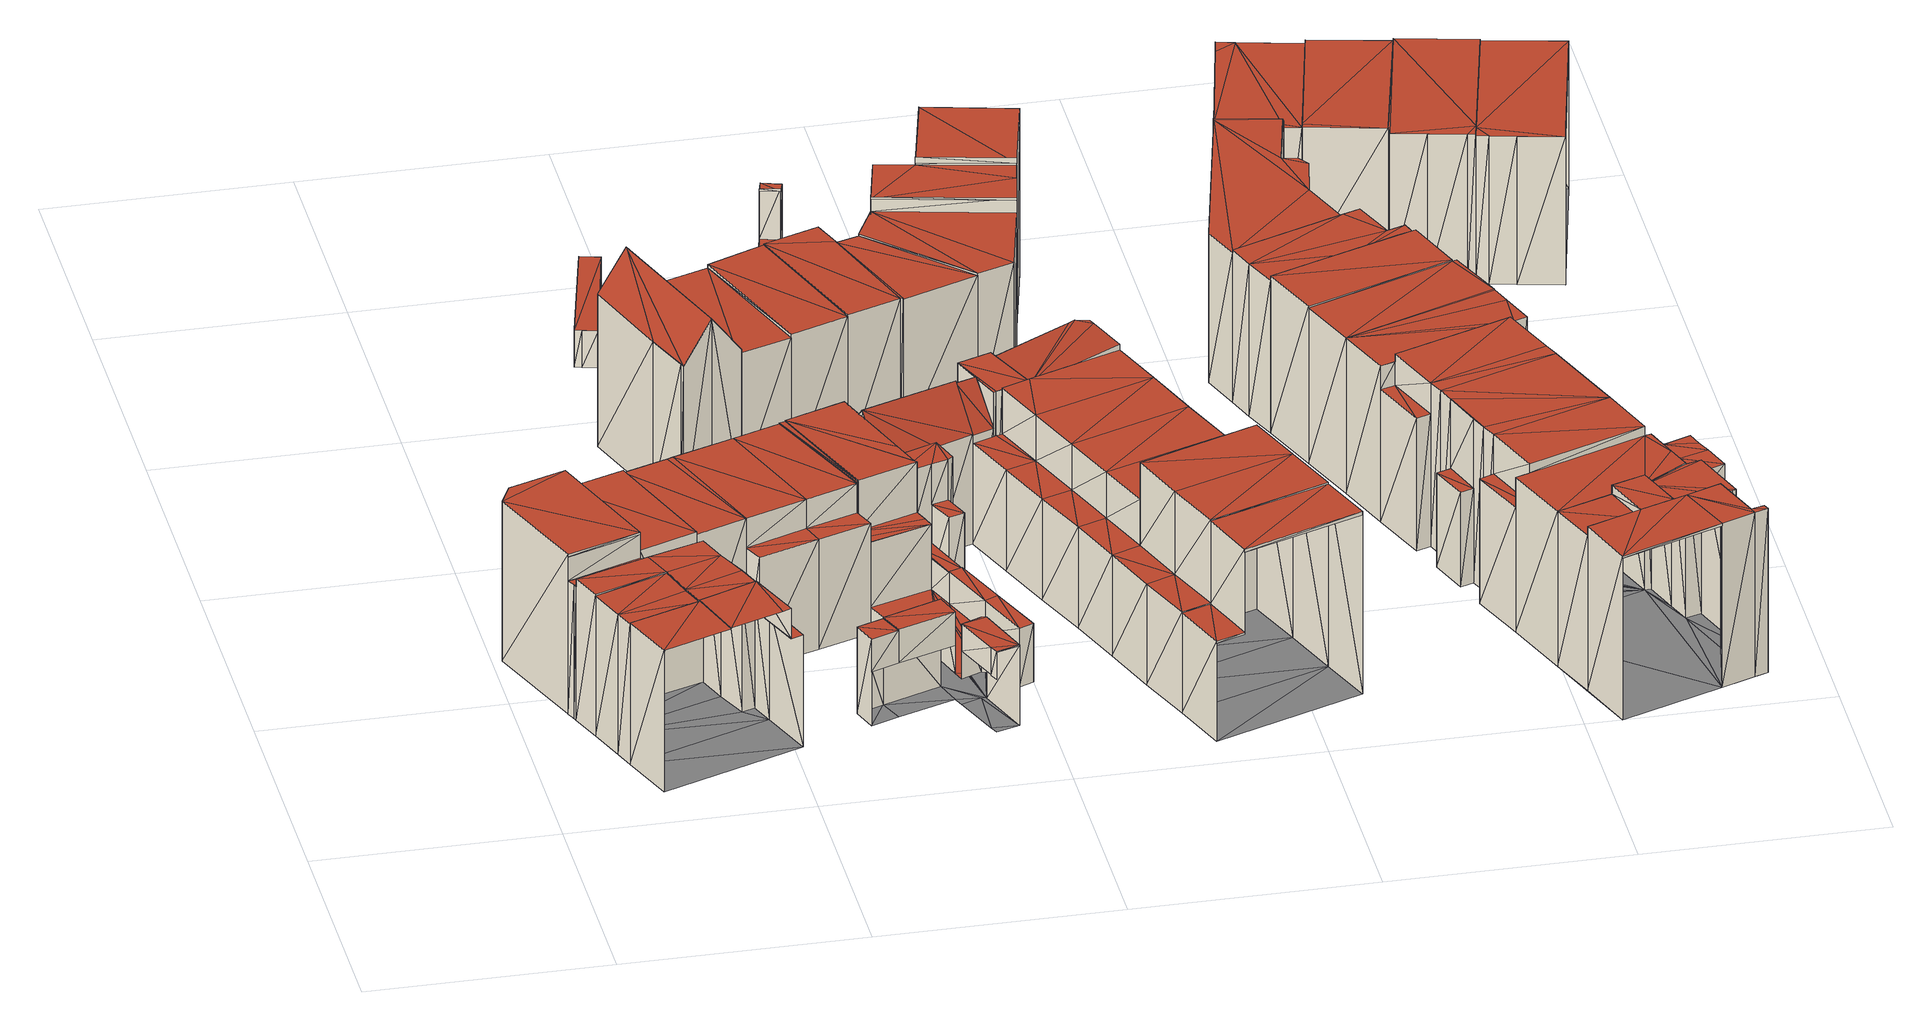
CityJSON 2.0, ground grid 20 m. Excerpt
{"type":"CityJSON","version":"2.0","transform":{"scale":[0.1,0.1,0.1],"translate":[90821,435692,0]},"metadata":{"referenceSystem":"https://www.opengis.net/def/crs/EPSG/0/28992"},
"CityObjects":{
"building1":{"type":"Building","attributes":{"TerrainHeight":0.37,"bron_tex":"UltraCAM-X 10cm juni 2008","voll_tex":"complete","bron_geo":"Lidar 15-30 punten - nov. 2008","status":"1"},"geometry":[{"type":"MultiSurface","lod":"2","boundaries":[[[0,1,2]],[[2,3,4]],[[4,0,2]],[[5,6,7]],[[7,8,9]],[[9,5,7]],[[6,5,2]],[[2,1,6]],[[7,6,1]],[[1,0,7]],[[10,11,0]],[[0,4,10]],[[12,13,4]],[[4,3,12]],[[5,9,3]],[[3,2,5]],[[14,15,11]],[[11,10,14]]],"semantics":{"surfaces":[{"type":"RoofSurface"},{"type":"GroundSurface"},{"type":"WallSurface"}],"values":[0,0,0,1,1,1,2,2,2,2,2,2,2,2,2,2,2,2]}}]},
"building2":{"type":"Building","attributes":{"TerrainHeight":0.55,"bron_tex":"UltraCAM-X 10cm juni 2008","voll_tex":"complete","bron_geo":"Lidar 15-30 punten - nov. 2008","status":"1"},"geometry":[{"type":"MultiSurface","lod":"2","boundaries":[[[13,12,16]],[[17,18,19]],[[19,20,17]],[[20,19,21]],[[21,22,20]],[[23,24,25]],[[26,27,23]],[[23,25,26]],[[28,29,30]],[[31,8,9]],[[28,30,31]],[[31,9,28]],[[25,24,13]],[[13,16,25]],[[9,32,16]],[[16,12,9]],[[18,19,31]],[[31,30,18]],[[29,30,18]],[[18,17,29]],[[23,27,21]],[[21,19,23]],[[33,34,20]],[[20,22,33]],[[35,28,22]],[[22,21,35]],[[31,8,24]],[[24,23,31]],[[36,35,27]],[[27,26,36]],[[32,36,26]],[[26,25,32]]],"semantics":{"surfaces":[{"type":"RoofSurface"},{"type":"GroundSurface"},{"type":"WallSurface"}],"values":[0,0,0,0,0,0,0,0,1,1,1,1,2,2,2,2,2,2,2,2,2,2,2,2,2,2,2,2,2,2,2,2]}}]},
"building3":{"type":"Building","attributes":{"TerrainHeight":0.61,"bron_tex":"UltraCAM-X 10cm juni 2008","voll_tex":"complete","bron_geo":"Lidar 15-30 punten - nov. 2008","status":"1"},"geometry":[{"type":"MultiSurface","lod":"2","boundaries":[[[37,38,39]],[[39,40,37]],[[41,42,43]],[[43,44,41]],[[45,46,47]],[[47,48,45]],[[47,46,17]],[[17,20,47]],[[39,38,34]],[[34,33,39]],[[49,50,28]],[[28,29,51]],[[51,52,49]],[[49,28,51]],[[53,50,40]],[[40,39,53]],[[52,51,43]],[[43,42,52]],[[49,52,42]],[[42,41,49]],[[44,43,46]],[[46,45,44]],[[38,37,48]],[[48,47,38]],[[51,29,17]],[[17,46,51]],[[34,38,47]],[[47,20,34]],[[28,53,39]],[[39,33,28]]],"semantics":{"surfaces":[{"type":"RoofSurface"},{"type":"GroundSurface"},{"type":"WallSurface"}],"values":[0,0,0,0,0,0,0,0,0,0,1,1,1,1,2,2,2,2,2,2,2,2,2,2,2,2,2,2,2,2]}}]},
"building4":{"type":"Building","attributes":{"TerrainHeight":0.49,"bron_tex":"UltraCAM-X 10cm juni 2008","voll_tex":"complete","bron_geo":"Lidar 15-30 punten - nov. 2008","status":"1"},"geometry":[{"type":"MultiSurface","lod":"2","boundaries":[[[54,55,48]],[[48,56,54]],[[57,58,59]],[[59,60,57]],[[61,62,63]],[[63,64,65]],[[65,61,63]],[[66,67,50]],[[50,49,66]],[[37,40,56]],[[56,48,37]],[[50,67,54]],[[54,56,50]],[[41,44,60]],[[60,59,41]],[[66,49,59]],[[59,58,66]],[[45,48,64]],[[64,63,45]],[[57,60,63]],[[63,62,57]],[[48,55,65]],[[65,64,48]]],"semantics":{"surfaces":[{"type":"RoofSurface"},{"type":"GroundSurface"},{"type":"WallSurface"}],"values":[0,0,0,0,0,0,0,1,1,2,2,2,2,2,2,2,2,2,2,2,2,2,2]}}]},
"building5":{"type":"Building","attributes":{"TerrainHeight":0.6,"bron_tex":"UltraCAM-X 10cm juni 2008","voll_tex":"complete","bron_geo":"Lidar 15-30 punten - nov. 2008","status":"1"},"geometry":[{"type":"MultiSurface","lod":"2","boundaries":[[[68,69,15]],[[15,14,68]],[[70,8,7]],[[7,71,70]],[[71,7,15]],[[15,69,71]],[[72,73,69]],[[69,68,72]],[[14,68,70]],[[70,8,14]]],"semantics":{"surfaces":[{"type":"RoofSurface"},{"type":"GroundSurface"},{"type":"WallSurface"}],"values":[0,0,1,1,2,2,2,2,2,2]}}]},
"building6":{"type":"Building","attributes":{"TerrainHeight":0.75,"bron_tex":"UltraCAM-X 10cm juni 2008","voll_tex":"complete","bron_geo":"Lidar 15-30 punten - nov. 2008","status":"1"},"geometry":[{"type":"MultiSurface","lod":"2","boundaries":[[[74,75,76]],[[75,74,73]],[[73,72,75]],[[77,70,71]],[[71,78,77]],[[78,79,74]],[[74,76,78]],[[79,71,73]],[[73,74,79]],[[70,77,75]],[[75,72,70]]],"semantics":{"surfaces":[{"type":"RoofSurface"},{"type":"GroundSurface"},{"type":"WallSurface"}],"values":[0,0,0,1,1,2,2,2,2,2,2]}}]},
"building7":{"type":"Building","attributes":{"TerrainHeight":0.75,"bron_tex":"UltraCAM-X 10cm juni 2008","voll_tex":"complete","bron_geo":"Lidar 15-30 punten - nov. 2008","status":"1"},"geometry":[{"type":"MultiSurface","lod":"2","boundaries":[[[80,81,76]],[[76,75,80]],[[82,83,84]],[[84,85,82]],[[86,78,77]],[[77,87,88]],[[88,86,77]],[[81,76,78]],[[78,86,81]],[[84,83,80]],[[80,75,84]],[[87,88,82]],[[82,85,87]],[[77,87,85]],[[85,84,77]]],"semantics":{"surfaces":[{"type":"RoofSurface"},{"type":"GroundSurface"},{"type":"WallSurface"}],"values":[0,0,0,0,1,1,1,2,2,2,2,2,2,2,2]}}]},
"building8":{"type":"Building","attributes":{"TerrainHeight":0.82,"bron_tex":"UltraCAM-X 10cm juni 2008","voll_tex":"complete","bron_geo":"Lidar 15-30 punten - nov. 2008","status":"1"},"geometry":[{"type":"MultiSurface","lod":"2","boundaries":[[[89,90,91]],[[91,92,89]],[[93,94,95]],[[95,96,93]],[[93,96,91]],[[91,90,93]],[[97,98,89]],[[89,92,97]],[[96,95,92]],[[92,91,96]]],"semantics":{"surfaces":[{"type":"RoofSurface"},{"type":"GroundSurface"},{"type":"WallSurface"}],"values":[0,0,1,1,2,2,2,2,2,2]}}]},
"building9":{"type":"Building","attributes":{"TerrainHeight":0.81,"bron_tex":"UltraCAM-X 10cm juni 2008","voll_tex":"complete","bron_geo":"Lidar 15-30 punten - nov. 2008","status":"1"},"geometry":[{"type":"MultiSurface","lod":"2","boundaries":[[[99,100,101]],[[101,102,103]],[[103,99,101]],[[104,105,106]],[[106,107,104]],[[108,109,83]],[[83,82,108]],[[81,110,111]],[[111,80,81]],[[112,88,86]],[[86,113,114]],[[114,115,112]],[[112,86,114]],[[113,116,104]],[[104,107,113]],[[101,100,106]],[[106,105,101]],[[110,111,105]],[[105,104,110]],[[102,101,109]],[[109,108,102]],[[88,112,108]],[[108,82,88]],[[110,81,86]],[[86,116,110]],[[83,109,111]],[[111,80,83]]],"semantics":{"surfaces":[{"type":"RoofSurface"},{"type":"GroundSurface"},{"type":"WallSurface"}],"values":[0,0,0,0,0,0,0,0,0,1,1,1,1,2,2,2,2,2,2,2,2,2,2,2,2,2,2]}}]},
"building10":{"type":"Building","attributes":{"TerrainHeight":0.47,"bron_tex":"UltraCAM-X 10cm juni 2008","voll_tex":"complete","bron_geo":"Lidar 15-30 punten - nov. 2008","status":"1"},"geometry":[{"type":"MultiSurface","lod":"2","boundaries":[[[117,118,119]],[[119,120,121]],[[121,122,117]],[[117,119,121]],[[123,119,120]],[[120,124,125]],[[125,126,123]],[[123,120,125]],[[127,128,129]],[[129,130,131]],[[131,132,133]],[[133,127,129]],[[129,131,133]],[[134,128,118]],[[118,119,134]],[[131,135,120]],[[120,121,131]],[[130,131,121]],[[121,122,130]],[[129,130,122]],[[122,117,129]],[[128,129,117]],[[117,118,128]],[[123,119,134]],[[134,136,123]],[[127,136,123]],[[123,126,127]],[[137,138,126]],[[126,125,137]],[[132,133,125]],[[125,124,132]],[[120,124,132]],[[132,135,120]]],"semantics":{"surfaces":[{"type":"RoofSurface"},{"type":"GroundSurface"},{"type":"WallSurface"}],"values":[0,0,0,0,0,0,0,0,1,1,1,1,1,2,2,2,2,2,2,2,2,2,2,2,2,2,2,2,2,2,2,2,2]}}]},
"building11":{"type":"Building","attributes":{"TerrainHeight":0.74,"bron_tex":"UltraCAM-X 10cm juni 2008","voll_tex":"complete","bron_geo":"Lidar 15-30 punten - nov. 2008","status":"1"},"geometry":[{"type":"MultiSurface","lod":"2","boundaries":[[[139,140,141]],[[141,142,139]],[[143,94,93]],[[93,144,143]],[[144,93,141]],[[141,140,144]],[[145,146,140]],[[140,139,145]],[[98,147,139]],[[139,142,98]],[[90,89,142]],[[142,141,90]]],"semantics":{"surfaces":[{"type":"RoofSurface"},{"type":"GroundSurface"},{"type":"WallSurface"}],"values":[0,0,1,1,2,2,2,2,2,2,2,2]}}]},
"building12":{"type":"Building","attributes":{"TerrainHeight":0.78,"bron_tex":"UltraCAM-X 10cm juni 2008","voll_tex":"complete","bron_geo":"Lidar 15-30 punten - nov. 2008","status":"1"},"geometry":[{"type":"MultiSurface","lod":"2","boundaries":[[[148,149,150]],[[151,152,153]],[[153,148,150]],[[150,151,153]],[[154,155,156]],[[156,157,158]],[[158,159,154]],[[154,156,158]],[[160,161,150]],[[150,149,160]],[[162,160,149]],[[149,148,162]],[[153,148,155]],[[155,156,153]],[[163,164,153]],[[153,152,163]],[[165,166,152]],[[152,151,165]],[[167,168,151]],[[151,150,167]]],"semantics":{"surfaces":[{"type":"RoofSurface"},{"type":"GroundSurface"},{"type":"WallSurface"}],"values":[0,0,0,0,1,1,1,1,2,2,2,2,2,2,2,2,2,2,2,2]}}]},
"building13":{"type":"Building","attributes":{"TerrainHeight":0.25,"bron_tex":"UltraCAM-X 10cm juni 2008","voll_tex":"complete","bron_geo":"Lidar 15-30 punten - nov. 2008","status":"1"},"geometry":[{"type":"MultiSurface","lod":"2","boundaries":[[[169,170,171]],[[171,172,173]],[[173,169,171]],[[174,175,176]],[[176,177,178]],[[178,174,176]],[[175,174,171]],[[171,170,175]],[[176,175,170]],[[170,169,176]],[[177,176,169]],[[169,173,177]],[[178,177,173]],[[173,172,178]],[[174,178,172]],[[172,171,174]]],"semantics":{"surfaces":[{"type":"RoofSurface"},{"type":"GroundSurface"},{"type":"WallSurface"}],"values":[0,0,0,1,1,1,2,2,2,2,2,2,2,2,2,2]}}]},
"building14":{"type":"Building","attributes":{"TerrainHeight":0.72,"bron_tex":"UltraCAM-X 10cm juni 2008","voll_tex":"complete","bron_geo":"Lidar 15-30 punten - nov. 2008","status":"1"},"geometry":[{"type":"MultiSurface","lod":"2","boundaries":[[[146,179,180]],[[181,182,162]],[[160,161,145]],[[145,146,180]],[[183,181,162]],[[160,145,180]],[[180,183,162]],[[162,160,180]],[[184,185,186]],[[187,188,189]],[[189,184,186]],[[190,187,189]],[[189,186,190]],[[191,192,193]],[[193,194,195]],[[196,191,193]],[[193,195,196]],[[114,113,197]],[[198,199,200]],[[200,201,155]],[[154,159,143]],[[144,112,115]],[[115,114,197]],[[198,200,155]],[[154,143,144]],[[144,115,197]],[[202,198,155]],[[155,154,144]],[[144,197,203]],[[203,202,155]],[[155,144,203]],[[155,201,182]],[[182,162,155]],[[112,144,146]],[[146,179,112]],[[204,205,185]],[[185,184,204]],[[206,204,184]],[[184,189,206]],[[179,180,189]],[[189,188,179]],[[103,102,188]],[[188,187,103]],[[99,103,187]],[[187,190,99]],[[100,99,190]],[[190,186,100]],[[197,113,193]],[[193,192,197]],[[192,207,208]],[[209,210,211]],[[211,212,209]],[[213,211,210]],[[214,215,212]],[[212,191,214]],[[202,203,191]],[[191,196,202]],[[205,216,196]],[[196,195,205]],[[186,185,195]],[[195,194,186]],[[107,106,194]],[[194,193,107]]],"semantics":{"surfaces":[{"type":"RoofSurface"},{"type":"GroundSurface"},{"type":"WallSurface"}],"values":[0,0,0,0,0,0,0,0,0,0,0,0,0,0,0,0,0,1,1,1,1,1,1,1,1,1,1,1,1,1,1,2,2,2,2,2,2,2,2,2,2,2,2,2,2,2,2,2,2,2,2,2,2,2,2,2,2,2,2,2,2,2,2]}}]},
"building15":{"type":"Building","attributes":{"TerrainHeight":0.42,"bron_tex":"UltraCAM-X 10cm juni 2008","voll_tex":"complete","bron_geo":"Lidar 15-30 punten - nov. 2008","status":"1"},"geometry":[{"type":"MultiSurface","lod":"2","boundaries":[[[137,217,218]],[[218,138,137]],[[219,133,127]],[[127,220,219]],[[220,127,138]],[[138,218,220]],[[133,219,217]],[[217,137,133]]],"semantics":{"surfaces":[{"type":"RoofSurface"},{"type":"GroundSurface"},{"type":"WallSurface"}],"values":[0,0,1,1,2,2,2,2]}}]},
"building16":{"type":"Building","attributes":{"TerrainHeight":0.8,"bron_tex":"UltraCAM-X 10cm juni 2008","voll_tex":"complete","bron_geo":"Lidar 15-30 punten - nov. 2008","status":"1"},"geometry":[{"type":"MultiSurface","lod":"2","boundaries":[[[221,222,216]],[[216,204,223]],[[223,221,216]],[[199,198,202]],[[202,224,225]],[[225,199,202]],[[224,202,216]],[[216,222,224]],[[225,224,222]],[[222,221,225]],[[180,183,223]],[[223,206,180]]],"semantics":{"surfaces":[{"type":"RoofSurface"},{"type":"GroundSurface"},{"type":"WallSurface"}],"values":[0,0,0,1,1,1,2,2,2,2,2,2]}}]},
"building17":{"type":"Building","attributes":{"TerrainHeight":0.75,"bron_tex":"UltraCAM-X 10cm juni 2008","voll_tex":"complete","bron_geo":"Lidar 15-30 punten - nov. 2008","status":"1"},"geometry":[{"type":"MultiSurface","lod":"2","boundaries":[[[226,227,228]],[[228,229,226]],[[200,199,225]],[[225,230,200]],[[221,223,229]],[[229,228,221]],[[230,225,228]],[[228,227,230]],[[183,181,226]],[[226,229,183]]],"semantics":{"surfaces":[{"type":"RoofSurface"},{"type":"GroundSurface"},{"type":"WallSurface"}],"values":[0,0,1,1,2,2,2,2,2,2]}}]},
"building18":{"type":"Building","attributes":{"TerrainHeight":0.77,"bron_tex":"UltraCAM-X 10cm juni 2008","voll_tex":"complete","bron_geo":"Lidar 15-30 punten - nov. 2008","status":"1"},"geometry":[{"type":"MultiSurface","lod":"2","boundaries":[[[231,232,227]],[[227,226,231]],[[201,200,230]],[[230,233,201]],[[233,230,227]],[[227,232,233]],[[201,233,232]],[[232,231,201]],[[181,182,231]],[[231,226,181]]],"semantics":{"surfaces":[{"type":"RoofSurface"},{"type":"GroundSurface"},{"type":"WallSurface"}],"values":[0,0,1,1,2,2,2,2,2,2]}}]},
"building19":{"type":"Building","attributes":{"TerrainHeight":0.12,"bron_tex":"UltraCAM-X 10cm juni 2008","voll_tex":"complete","bron_geo":"Lidar 15-30 punten - nov. 2008","status":"1"},"geometry":[{"type":"MultiSurface","lod":"2","boundaries":[[[234,235,236]],[[237,238,239]],[[239,240,234]],[[234,236,241]],[[241,237,239]],[[239,234,241]],[[242,243,244]],[[244,245,242]],[[246,247,248]],[[248,249,219]],[[220,250,251]],[[251,252,246]],[[246,248,219]],[[220,251,246]],[[246,219,220]],[[240,239,242]],[[242,245,240]],[[219,249,244]],[[244,243,219]],[[218,217,243]],[[243,242,218]],[[246,252,236]],[[236,235,246]],[[247,246,235]],[[235,234,247]],[[248,247,234]],[[234,240,248]],[[250,220,239]],[[239,238,250]],[[253,250,238]],[[238,237,253]],[[251,253,237]],[[237,241,251]],[[252,251,241]],[[241,236,252]]],"semantics":{"surfaces":[{"type":"RoofSurface"},{"type":"GroundSurface"},{"type":"WallSurface"}],"values":[0,0,0,0,0,0,0,0,1,1,1,1,1,1,1,2,2,2,2,2,2,2,2,2,2,2,2,2,2,2,2,2,2,2,2]}}]},
"building20":{"type":"Building","attributes":{"TerrainHeight":1.07,"bron_tex":"UltraCAM-X 10cm juni 2008","voll_tex":"complete","bron_geo":"Lidar 15-30 punten - nov. 2008","status":"1"},"geometry":[{"type":"MultiSurface","lod":"2","boundaries":[[[214,215,254]],[[254,255,256]],[[257,214,254]],[[254,256,257]],[[258,259,260]],[[210,209,261]],[[261,258,260]],[[260,210,261]],[[259,262,208]],[[208,260,259]],[[263,264,197]],[[197,203,265]],[[265,266,267]],[[268,263,197]],[[197,265,267]],[[267,268,197]],[[261,209,215]],[[215,254,261]],[[267,268,254]],[[254,255,267]],[[266,267,255]],[[255,256,266]],[[269,270,256]],[[256,257,269]],[[203,265,257]],[[257,214,203]],[[271,272,259]],[[259,258,271]],[[268,263,258]],[[258,261,268]],[[213,260,273]],[[264,197,208]],[[208,262,264]],[[272,274,262]],[[262,259,272]],[[260,207,273]]],"semantics":{"surfaces":[{"type":"RoofSurface"},{"type":"GroundSurface"},{"type":"WallSurface"}],"values":[0,0,0,0,0,0,0,0,0,0,1,1,1,1,1,1,2,2,2,2,2,2,2,2,2,2,2,2,2,2,2,2,2,2,2,2]}}]},
"building21":{"type":"Building","attributes":{"TerrainHeight":1.12,"bron_tex":"UltraCAM-X 10cm juni 2008","voll_tex":"complete","bron_geo":"Lidar 15-30 punten - nov. 2008","status":"1"},"geometry":[{"type":"MultiSurface","lod":"2","boundaries":[[[275,270,269]],[[269,276,275]],[[277,278,265]],[[265,266,277]],[[277,266,270]],[[270,275,277]],[[278,277,275]],[[275,276,278]],[[265,278,276]],[[276,269,265]]],"semantics":{"surfaces":[{"type":"RoofSurface"},{"type":"GroundSurface"},{"type":"WallSurface"}],"values":[0,0,1,1,2,2,2,2,2,2]}}]},
"building22":{"type":"Building","attributes":{"TerrainHeight":0.01,"bron_tex":"UltraCAM-X 10cm juni 2008","voll_tex":"complete","bron_geo":"Lidar 15-30 punten - nov. 2008","status":"1"},"geometry":[{"type":"MultiSurface","lod":"2","boundaries":[[[279,280,281]],[[281,282,283]],[[279,281,283]],[[279,283,284]],[[248,285,286]],[[286,287,249]],[[249,248,286]],[[285,248,283]],[[283,282,285]],[[286,285,282]],[[282,281,286]],[[288,289,281]],[[281,280,288]],[[290,287,280]],[[280,279,290]],[[249,290,279]],[[279,284,249]],[[245,244,284]],[[284,283,245]]],"semantics":{"surfaces":[{"type":"RoofSurface"},{"type":"GroundSurface"},{"type":"WallSurface"}],"values":[0,0,0,0,1,1,1,2,2,2,2,2,2,2,2,2,2,2,2]}}]},
"building23":{"type":"Building","attributes":{"TerrainHeight":1.24,"bron_tex":"UltraCAM-X 10cm juni 2008","voll_tex":"complete","bron_geo":"Lidar 15-30 punten - nov. 2008","status":"1"},"geometry":[{"type":"MultiSurface","lod":"2","boundaries":[[[291,292,293]],[[293,294,295]],[[295,296,291]],[[291,293,295]],[[297,298,272]],[[272,271,297]],[[298,299,274]],[[274,272,298]],[[263,264,300]],[[300,301,263]],[[300,302,293]],[[293,292,300]],[[303,304,292]],[[292,291,303]],[[305,301,291]],[[291,296,305]],[[306,305,296]],[[296,295,306]],[[307,306,295]],[[295,294,307]],[[308,293,299]],[[294,309,297]],[[298,309,310]],[[263,307,297]],[[297,271,263]],[[302,264,274]],[[274,299,302]],[[308,298,310]]],"semantics":{"surfaces":[{"type":"RoofSurface"},{"type":"GroundSurface"},{"type":"WallSurface"}],"values":[0,0,0,0,0,0,0,0,1,1,2,2,2,2,2,2,2,2,2,2,2,2,2,2,2,2,2,2]}}]},
"building24":{"type":"Building","attributes":{"TerrainHeight":0.01,"bron_tex":"UltraCAM-X 10cm juni 2008","voll_tex":"complete","bron_geo":"Lidar 15-30 punten - nov. 2008","status":"1"},"geometry":[{"type":"MultiSurface","lod":"2","boundaries":[[[311,312,313]],[[285,314,315]],[[315,314,311]],[[311,313,315]],[[285,315,313]],[[313,312,285]],[[314,285,312]],[[312,311,314]]],"semantics":{"surfaces":[{"type":"RoofSurface"},{"type":"GroundSurface"},{"type":"WallSurface"}],"values":[0,1,2,2,2,2,2,2]}}]},
"building25":{"type":"Building","attributes":{"TerrainHeight":0.48,"bron_tex":"UltraCAM-X 10cm juni 2008","voll_tex":"complete","bron_geo":"Lidar 15-30 punten - nov. 2008","status":"1"},"geometry":[{"type":"MultiSurface","lod":"2","boundaries":[[[316,317,318]],[[318,319,316]],[[320,321,322]],[[322,323,320]],[[322,321,318]],[[318,317,322]],[[320,323,316]],[[316,319,320]],[[321,320,319]],[[319,318,321]],[[324,325,326]],[[326,327,324]],[[317,316,327]],[[327,326,317]]],"semantics":{"surfaces":[{"type":"RoofSurface"},{"type":"GroundSurface"},{"type":"WallSurface"}],"values":[0,0,1,1,2,2,2,2,2,2,2,2,2,2]}}]},
"building26":{"type":"Building","attributes":{"TerrainHeight":0.16,"bron_tex":"UltraCAM-X 10cm juni 2008","voll_tex":"complete","bron_geo":"Lidar 15-30 punten - nov. 2008","status":"1"},"geometry":[{"type":"MultiSurface","lod":"2","boundaries":[[[328,329,289]],[[289,288,328]],[[287,286,330]],[[330,331,287]],[[330,286,289]],[[289,329,330]],[[287,331,328]],[[328,288,287]]],"semantics":{"surfaces":[{"type":"RoofSurface"},{"type":"GroundSurface"},{"type":"WallSurface"}],"values":[0,0,1,1,2,2,2,2]}}]},
"building27":{"type":"Building","attributes":{"TerrainHeight":0.66,"bron_tex":"UltraCAM-X 10cm juni 2008","voll_tex":"complete","bron_geo":"Lidar 15-30 punten - nov. 2008","status":"1"},"geometry":[{"type":"MultiSurface","lod":"2","boundaries":[[[332,333,334]],[[334,325,324]],[[324,332,334]],[[323,322,335]],[[335,336,337]],[[337,323,335]],[[335,322,325]],[[325,334,335]],[[337,336,333]],[[333,332,337]],[[323,337,332]],[[332,324,323]]],"semantics":{"surfaces":[{"type":"RoofSurface"},{"type":"GroundSurface"},{"type":"WallSurface"}],"values":[0,0,0,1,1,1,2,2,2,2,2,2]}}]},
"building28":{"type":"Building","attributes":{"TerrainHeight":0.98,"bron_tex":"UltraCAM-X 10cm juni 2008","voll_tex":"complete","bron_geo":"Lidar 15-30 punten - nov. 2008","status":"1"},"geometry":[{"type":"MultiSurface","lod":"2","boundaries":[[[338,339,340]],[[340,341,342]],[[342,343,338]],[[338,340,342]],[[344,345,346]],[[346,347,348]],[[348,344,346]],[[263,301,349]],[[349,350,351]],[[351,263,349]],[[301,305,347]],[[347,346,301]],[[346,352,303]],[[350,349,345]],[[345,344,350]],[[343,342,348]],[[348,347,343]],[[307,263,340]],[[340,339,307]],[[306,307,339]],[[339,338,306]],[[305,306,338]],[[338,343,305]],[[263,351,341]],[[341,340,263]]],"semantics":{"surfaces":[{"type":"RoofSurface"},{"type":"GroundSurface"},{"type":"WallSurface"}],"values":[0,0,0,0,0,0,0,1,1,1,2,2,2,2,2,2,2,2,2,2,2,2,2,2,2]}}]},
"building29":{"type":"Building","attributes":{"TerrainHeight":0.99,"bron_tex":"UltraCAM-X 10cm juni 2008","voll_tex":"complete","bron_geo":"Lidar 15-30 punten - nov. 2008","status":"1"},"geometry":[{"type":"MultiSurface","lod":"2","boundaries":[[[353,354,342]],[[342,341,353]],[[355,356,344]],[[344,348,355]],[[357,358,351]],[[351,350,357]],[[357,350,344]],[[344,356,357]],[[342,354,355]],[[355,348,342]],[[351,358,353]],[[353,341,351]]],"semantics":{"surfaces":[{"type":"RoofSurface"},{"type":"GroundSurface"},{"type":"WallSurface"}],"values":[0,0,0,0,1,1,2,2,2,2,2,2]}}]},
"building30":{"type":"Building","attributes":{"TerrainHeight":0.98,"bron_tex":"UltraCAM-X 10cm juni 2008","voll_tex":"complete","bron_geo":"Lidar 15-30 punten - nov. 2008","status":"1"},"geometry":[{"type":"MultiSurface","lod":"2","boundaries":[[[359,360,354]],[[354,353,359]],[[361,362,356]],[[356,355,361]],[[363,364,358]],[[358,357,363]],[[363,357,356]],[[356,362,363]],[[354,360,361]],[[361,355,354]],[[358,364,359]],[[359,353,358]]],"semantics":{"surfaces":[{"type":"RoofSurface"},{"type":"GroundSurface"},{"type":"WallSurface"}],"values":[0,0,0,0,1,1,2,2,2,2,2,2]}}]},
"building31":{"type":"Building","attributes":{"TerrainHeight":0.99,"bron_tex":"UltraCAM-X 10cm juni 2008","voll_tex":"complete","bron_geo":"Lidar 15-30 punten - nov. 2008","status":"1"},"geometry":[{"type":"MultiSurface","lod":"2","boundaries":[[[365,366,360]],[[360,359,365]],[[367,368,362]],[[362,361,367]],[[369,370,364]],[[364,363,369]],[[369,363,362]],[[362,368,369]],[[371,369,368]],[[368,367,371]],[[360,366,367]],[[367,361,360]],[[364,370,365]],[[365,359,364]]],"semantics":{"surfaces":[{"type":"RoofSurface"},{"type":"GroundSurface"},{"type":"WallSurface"}],"values":[0,0,0,0,1,1,2,2,2,2,2,2,2,2]}}]},
"building32":{"type":"Building","attributes":{"TerrainHeight":0.95,"bron_tex":"UltraCAM-X 10cm juni 2008","voll_tex":"complete","bron_geo":"Lidar 15-30 punten - nov. 2008","status":"1"},"geometry":[{"type":"MultiSurface","lod":"2","boundaries":[[[372,373,374]],[[374,375,372]],[[376,366,365]],[[365,377,376]],[[378,379,370]],[[370,369,378]],[[370,379,377]],[[377,365,370]],[[369,371,374]],[[374,373,369]],[[378,369,373]],[[373,372,378]],[[366,376,375]],[[375,374,366]]],"semantics":{"surfaces":[{"type":"RoofSurface"},{"type":"GroundSurface"},{"type":"WallSurface"}],"values":[0,0,0,0,1,1,2,2,2,2,2,2,2,2]}}]},
"building33":{"type":"Building","attributes":{"TerrainHeight":0.95,"bron_tex":"UltraCAM-X 10cm juni 2008","voll_tex":"complete","bron_geo":"Lidar 15-30 punten - nov. 2008","status":"1"},"geometry":[{"type":"MultiSurface","lod":"2","boundaries":[[[380,381,372]],[[372,375,380]],[[382,383,376]],[[376,377,382]],[[384,385,379]],[[379,378,384]],[[386,387,383]],[[383,382,386]],[[379,385,382]],[[382,377,379]],[[384,378,372]],[[372,381,384]],[[388,389,381]],[[381,380,388]],[[376,383,380]],[[380,375,376]]],"semantics":{"surfaces":[{"type":"RoofSurface"},{"type":"GroundSurface"},{"type":"WallSurface"}],"values":[0,0,0,0,1,1,2,2,2,2,2,2,2,2,2,2]}}]},
"building34":{"type":"Building","attributes":{"TerrainHeight":1.05,"bron_tex":"UltraCAM-X 10cm juni 2008","voll_tex":"complete","bron_geo":"Lidar 15-30 punten - nov. 2008","status":"1"},"geometry":[{"type":"MultiSurface","lod":"2","boundaries":[[[390,391,389]],[[389,388,390]],[[392,393,387]],[[387,386,392]],[[384,385,394]],[[394,395,384]],[[396,397,393]],[[393,392,396]],[[385,394,392]],[[392,386,385]],[[395,384,389]],[[389,391,395]],[[398,399,391]],[[391,390,398]],[[387,393,390]],[[390,388,387]]],"semantics":{"surfaces":[{"type":"RoofSurface"},{"type":"GroundSurface"},{"type":"WallSurface"}],"values":[0,0,0,0,1,1,2,2,2,2,2,2,2,2,2,2]}}]},
"building35":{"type":"Building","attributes":{"TerrainHeight":1.47,"bron_tex":"UltraCAM-X 10cm juni 2008","voll_tex":"complete","bron_geo":"Lidar 15-30 punten - nov. 2008","status":"1"},"geometry":[{"type":"MultiSurface","lod":"2","boundaries":[[[400,304,303]],[[303,401,402]],[[402,403,404]],[[404,400,303]],[[303,402,404]],[[405,406,407]],[[407,349,301]],[[301,300,408]],[[408,405,407]],[[407,301,408]],[[408,300,304]],[[304,400,408]],[[405,408,400]],[[400,404,405]],[[406,405,404]],[[404,403,406]],[[407,406,403]],[[403,402,407]],[[349,407,402]],[[402,401,349]],[[401,352,345]]],"semantics":{"surfaces":[{"type":"RoofSurface"},{"type":"GroundSurface"},{"type":"WallSurface"}],"values":[0,0,0,0,0,1,1,1,1,1,2,2,2,2,2,2,2,2,2,2,2]}}]},
"building36":{"type":"Building","attributes":{"TerrainHeight":-0.05,"bron_tex":"UltraCAM-X 10cm juni 2008","voll_tex":"complete","bron_geo":"Lidar 15-30 punten - nov. 2008","status":"1"},"geometry":[{"type":"MultiSurface","lod":"2","boundaries":[[[409,410,411]],[[411,412,413]],[[413,409,411]],[[414,415,416]],[[416,330,331]],[[331,414,416]],[[416,330,410]],[[410,411,416]],[[414,415,412]],[[412,413,414]],[[331,414,413]],[[413,409,331]],[[329,328,409]],[[409,410,329]],[[417,418,419]],[[419,420,417]],[[411,412,420]],[[420,419,411]]],"semantics":{"surfaces":[{"type":"RoofSurface"},{"type":"GroundSurface"},{"type":"WallSurface"}],"values":[0,0,0,1,1,1,2,2,2,2,2,2,2,2,2,2,2,2]}}]},
"building37":{"type":"Building","attributes":{"TerrainHeight":0.16,"bron_tex":"UltraCAM-X 10cm juni 2008","voll_tex":"complete","bron_geo":"Lidar 15-30 punten - nov. 2008","status":"1"},"geometry":[{"type":"MultiSurface","lod":"2","boundaries":[[[421,422,418]],[[418,417,423]],[[423,424,421]],[[421,418,423]],[[416,425,426]],[[426,427,415]],[[415,416,426]],[[428,429,430]],[[430,431,428]],[[421,424,431]],[[431,430,421]],[[425,416,418]],[[418,422,425]],[[426,425,422]],[[422,421,426]],[[432,427,424]],[[424,423,432]],[[415,432,423]],[[423,417,415]]],"semantics":{"surfaces":[{"type":"RoofSurface"},{"type":"GroundSurface"},{"type":"WallSurface"}],"values":[0,0,0,0,1,1,1,2,2,2,2,2,2,2,2,2,2,2,2]}}]},
"building38":{"type":"Building","attributes":{"TerrainHeight":0.66,"bron_tex":"UltraCAM-X 10cm juni 2008","voll_tex":"complete","bron_geo":"Lidar 15-30 punten - nov. 2008","status":"1"},"geometry":[{"type":"MultiSurface","lod":"2","boundaries":[[[428,433,434]],[[434,429,428]],[[427,426,435]],[[435,436,427]],[[435,426,429]],[[429,434,435]],[[437,438,434]],[[434,433,437]],[[427,436,433]],[[433,428,427]]],"semantics":{"surfaces":[{"type":"RoofSurface"},{"type":"GroundSurface"},{"type":"WallSurface"}],"values":[0,0,1,1,2,2,2,2,2,2]}}]},
"building39":{"type":"Building","attributes":{"TerrainHeight":1.51,"bron_tex":"UltraCAM-X 10cm juni 2008","voll_tex":"complete","bron_geo":"Lidar 15-30 punten - nov. 2008","status":"1"},"geometry":[{"type":"MultiSurface","lod":"2","boundaries":[[[439,440,441]],[[441,442,443]],[[443,444,445]],[[445,446,447]],[[439,441,443]],[[445,447,439]],[[439,443,445]],[[448,449,450]],[[450,451,452]],[[453,454,448]],[[450,452,453]],[[453,448,450]],[[455,456,442]],[[442,441,455]],[[452,451,441]],[[441,440,452]],[[453,452,440]],[[440,439,453]],[[454,453,439]],[[439,447,454]],[[448,454,447]],[[447,446,448]],[[449,457,445]],[[445,444,449]],[[458,449,444]],[[444,443,458]],[[450,458,443]],[[443,442,450]]],"semantics":{"surfaces":[{"type":"RoofSurface"},{"type":"GroundSurface"},{"type":"WallSurface"}],"values":[0,0,0,0,0,0,0,1,1,1,1,1,2,2,2,2,2,2,2,2,2,2,2,2,2,2,2,2]}}]},
"building40":{"type":"Building","attributes":{"TerrainHeight":1.83,"bron_tex":"UltraCAM-X 10cm juni 2008","voll_tex":"complete","bron_geo":"Lidar 15-30 punten - nov. 2008","status":"1"},"geometry":[{"type":"MultiSurface","lod":"2","boundaries":[[[459,460,461]],[[461,462,463]],[[464,455,456]],[[456,465,466]],[[466,467,459]],[[461,463,464]],[[464,456,466]],[[466,459,461]],[[461,464,466]],[[468,450,451]],[[469,470,471]],[[472,473,474]],[[474,475,476]],[[476,468,451]],[[469,471,472]],[[472,474,476]],[[476,451,469]],[[469,472,476]],[[476,468,465]],[[465,466,476]],[[475,476,466]],[[466,467,475]],[[477,478,467]],[[467,459,477]],[[479,477,459]],[[459,460,479]],[[472,473,460]],[[460,461,472]],[[471,472,461]],[[461,462,471]],[[470,471,462]],[[462,463,470]],[[469,470,463]],[[463,464,469]],[[451,469,464]],[[464,455,451]],[[468,450,456]],[[456,465,468]]],"semantics":{"surfaces":[{"type":"RoofSurface"},{"type":"GroundSurface"},{"type":"WallSurface"}],"values":[0,0,0,0,0,0,0,0,0,1,1,1,1,1,1,1,1,1,2,2,2,2,2,2,2,2,2,2,2,2,2,2,2,2,2,2,2,2]}}]},
"building41":{"type":"Building","attributes":{"TerrainHeight":1.53,"bron_tex":"UltraCAM-X 10cm juni 2008","voll_tex":"complete","bron_geo":"Lidar 15-30 punten - nov. 2008","status":"1"},"geometry":[{"type":"MultiSurface","lod":"2","boundaries":[[[480,481,482]],[[482,483,480]],[[484,485,449]],[[449,448,484]],[[457,448,446]],[[446,445,457]],[[486,487,488]],[[488,489,486]],[[490,491,489]],[[489,481,490]],[[487,492,482]],[[482,488,487]],[[484,448,481]],[[481,480,484]],[[493,494,480]],[[480,483,493]],[[449,485,483]],[[483,482,449]]],"semantics":{"surfaces":[{"type":"RoofSurface"},{"type":"GroundSurface"},{"type":"WallSurface"}],"values":[0,0,1,1,2,2,2,2,2,2,2,2,2,2,2,2,2,2]}}]},
"building42":{"type":"Building","attributes":{"TerrainHeight":1.59,"bron_tex":"UltraCAM-X 10cm juni 2008","voll_tex":"complete","bron_geo":"Lidar 15-30 punten - nov. 2008","status":"1"},"geometry":[{"type":"MultiSurface","lod":"2","boundaries":[[[495,496,494]],[[494,493,497]],[[497,498,495]],[[495,494,497]],[[499,500,485]],[[484,501,502]],[[502,499,485]],[[485,484,502]],[[501,484,494]],[[494,496,501]],[[502,501,496]],[[496,495,502]],[[499,502,495]],[[495,498,499]],[[485,500,497]],[[497,493,485]]],"semantics":{"surfaces":[{"type":"RoofSurface"},{"type":"GroundSurface"},{"type":"WallSurface"}],"values":[0,0,0,0,1,1,1,1,2,2,2,2,2,2,2,2]}}]},
"building43":{"type":"Building","attributes":{"TerrainHeight":1.87,"bron_tex":"UltraCAM-X 10cm juni 2008","voll_tex":"complete","bron_geo":"Lidar 15-30 punten - nov. 2008","status":"1"},"geometry":[{"type":"MultiSurface","lod":"2","boundaries":[[[503,504,505]],[[505,506,503]],[[507,508,509]],[[509,510,507]],[[511,512,513]],[[513,514,511]],[[515,512,511]],[[516,517,518]],[[518,505,504]],[[504,519,515]],[[515,511,520]],[[516,518,504]],[[504,515,520]],[[520,516,504]],[[521,522,523]],[[523,524,521]],[[525,526,527]],[[527,528,525]],[[529,530,531]],[[531,532,533]],[[533,534,535]],[[536,537,538]],[[539,540,529]],[[529,531,533]],[[533,535,541]],[[536,538,542]],[[539,529,533]],[[533,541,543]],[[543,536,542]],[[544,539,533]],[[533,543,542]],[[542,544,533]],[[533,545,504]],[[504,503,533]],[[546,547,503]],[[503,506,546]],[[508,507,506]],[[506,505,508]],[[541,535,509]],[[509,508,541]],[[535,534,510]],[[510,509,535]],[[548,549,514]],[[514,513,548]],[[550,530,513]],[[513,512,550]],[[523,522,511]],[[511,514,523]],[[531,550,512]],[[512,515,531]],[[532,531,515]],[[515,519,532]],[[545,532,519]],[[519,504,545]],[[543,541,505]],[[505,518,543]],[[536,543,518]],[[518,517,536]],[[526,525,517]],[[517,516,526]],[[544,542,516]],[[516,520,544]],[[539,544,520]],[[520,511,539]],[[540,539,522]],[[522,521,540]],[[529,540,521]],[[521,524,529]],[[542,538,527]],[[527,526,542]],[[537,536,525]],[[525,528,537]],[[538,537,528]],[[528,527,538]]],"semantics":{"surfaces":[{"type":"RoofSurface"},{"type":"GroundSurface"},{"type":"WallSurface"}],"values":[0,0,0,0,0,0,0,0,0,0,0,0,0,0,0,0,0,0,1,1,1,1,1,1,1,1,1,1,1,1,1,1,2,2,2,2,2,2,2,2,2,2,2,2,2,2,2,2,2,2,2,2,2,2,2,2,2,2,2,2,2,2,2,2,2,2,2,2,2,2,2,2,2,2]}}]},
"building44":{"type":"Building","attributes":{"TerrainHeight":1.62,"bron_tex":"UltraCAM-X 10cm juni 2008","voll_tex":"complete","bron_geo":"Lidar 15-30 punten - nov. 2008","status":"1"},"geometry":[{"type":"MultiSurface","lod":"2","boundaries":[[[497,498,551]],[[551,552,553]],[[553,554,548]],[[548,555,497]],[[497,551,553]],[[553,548,497]],[[499,500,529]],[[530,556,557]],[[557,558,559]],[[559,499,529]],[[529,530,557]],[[557,559,529]],[[559,499,498]],[[498,551,559]],[[558,559,551]],[[551,552,558]],[[557,558,552]],[[552,553,557]],[[556,557,553]],[[553,554,556]],[[530,556,554]],[[554,548,530]],[[524,523,549]],[[549,555,524]],[[500,529,555]],[[555,497,500]]],"semantics":{"surfaces":[{"type":"RoofSurface"},{"type":"GroundSurface"},{"type":"WallSurface"}],"values":[0,0,0,0,0,0,1,1,1,1,1,1,2,2,2,2,2,2,2,2,2,2,2,2,2,2]}}]},
"building45":{"type":"Building","attributes":{"TerrainHeight":1.78,"bron_tex":"UltraCAM-X 10cm juni 2008","voll_tex":"complete","bron_geo":"Lidar 15-30 punten - nov. 2008","status":"1"},"geometry":[{"type":"MultiSurface","lod":"2","boundaries":[[[560,561,562]],[[562,563,560]],[[564,565,566]],[[566,567,568]],[[568,569,564]],[[564,566,568]],[[562,570,568]],[[568,567,563]],[[563,562,568]],[[569,571,572]],[[572,564,569]],[[573,574,575]],[[575,576,577]],[[577,578,579]],[[579,573,575]],[[575,577,579]],[[547,580,581]],[[581,582,583]],[[583,584,585]],[[585,586,547]],[[547,581,583]],[[583,585,547]],[[587,582,581]],[[581,588,587]],[[589,590,534]],[[533,591,592]],[[593,594,595]],[[595,596,597]],[[598,599,600]],[[589,534,533]],[[533,592,593]],[[593,595,597]],[[598,600,589]],[[589,533,593]],[[597,598,589]],[[589,593,597]],[[583,582,572]],[[572,571,583]],[[576,575,571]],[[571,569,576]],[[582,587,564]],[[564,572,582]],[[594,593,574]],[[574,573,594]],[[595,594,573]],[[573,579,595]],[[596,595,579]],[[579,578,596]],[[597,596,578]],[[578,577,597]],[[507,510,580]],[[580,546,507]],[[591,533,547]],[[547,586,591]],[[592,591,586]],[[586,585,592]],[[593,592,585]],[[585,584,593]],[[575,574,584]],[[584,583,575]],[[534,601,581]],[[581,580,534]],[[601,602,588]],[[588,581,601]],[[599,598,562]],[[562,561,599]],[[600,599,561]],[[561,560,600]],[[603,600,560]],[[560,563,603]],[[587,588,565]],[[565,564,587]],[[604,576,569]],[[569,568,604]],[[605,606,567]],[[567,566,605]],[[602,590,566]],[[566,565,602]],[[577,604,568]],[[568,570,577]],[[598,597,570]],[[570,562,598]],[[589,603,563]],[[563,567,589]]],"semantics":{"surfaces":[{"type":"RoofSurface"},{"type":"GroundSurface"},{"type":"WallSurface"}],"values":[0,0,0,0,0,0,0,0,0,0,0,0,0,0,0,0,0,0,0,0,0,0,0,0,1,1,1,1,1,1,1,1,1,1,1,1,2,2,2,2,2,2,2,2,2,2,2,2,2,2,2,2,2,2,2,2,2,2,2,2,2,2,2,2,2,2,2,2,2,2,2,2,2,2,2,2,2,2,2,2,2,2,2,2]}}]},
"building46":{"type":"Building","attributes":{"TerrainHeight":2.31,"bron_tex":"UltraCAM-X 10cm juni 2008","voll_tex":"complete","bron_geo":"Lidar 15-30 punten - nov. 2008","status":"1"},"geometry":[{"type":"MultiSurface","lod":"2","boundaries":[[[477,479,607]],[[607,608,609]],[[609,610,611]],[[612,478,477]],[[477,607,609]],[[609,611,612]],[[612,477,609]],[[613,614,615]],[[615,616,617]],[[617,473,474]],[[474,475,618]],[[618,613,615]],[[615,617,474]],[[474,618,615]],[[618,475,478]],[[478,612,618]],[[613,618,612]],[[612,611,613]],[[614,613,611]],[[611,610,614]],[[615,614,610]],[[610,609,615]],[[616,615,609]],[[609,608,616]],[[473,617,607]],[[607,479,473]]],"semantics":{"surfaces":[{"type":"RoofSurface"},{"type":"GroundSurface"},{"type":"WallSurface"}],"values":[0,0,0,0,0,0,0,1,1,1,1,1,1,1,2,2,2,2,2,2,2,2,2,2,2,2]}}]},
"building47":{"type":"Building","attributes":{"TerrainHeight":2.01,"bron_tex":"UltraCAM-X 10cm juni 2008","voll_tex":"complete","bron_geo":"Lidar 15-30 punten - nov. 2008","status":"1"},"geometry":[{"type":"MultiSurface","lod":"2","boundaries":[[[619,620,621]],[[619,621,622]],[[619,622,623]],[[617,616,624]],[[624,625,626]],[[626,617,624]],[[617,626,620]],[[620,619,617]],[[608,607,619]],[[619,623,608]],[[624,616,623]],[[623,622,624]],[[626,625,621]],[[621,620,626]]],"semantics":{"surfaces":[{"type":"RoofSurface"},{"type":"GroundSurface"},{"type":"WallSurface"}],"values":[0,0,0,1,1,1,2,2,2,2,2,2,2,2]}}]},
"building48":{"type":"Building","attributes":{"TerrainHeight":1.42,"bron_tex":"UltraCAM-X 10cm juni 2008","voll_tex":"complete","bron_geo":"Lidar 15-30 punten - nov. 2008","status":"1"},"geometry":[{"type":"MultiSurface","lod":"2","boundaries":[[[627,628,629]],[[629,630,627]],[[631,632,633]],[[633,629,628]],[[628,631,633]],[[630,629,634]],[[634,635,630]],[[636,637,638]],[[639,640,641]],[[636,638,639]],[[639,641,642]],[[642,636,639]],[[636,643,628]],[[628,627,636]],[[644,636,627]],[[627,630,644]],[[641,640,633]],[[633,632,641]],[[642,641,632]],[[632,631,642]],[[643,642,631]],[[631,628,643]],[[640,639,629]],[[629,633,640]],[[639,638,634]],[[634,629,639]],[[637,644,630]],[[630,635,637]],[[638,637,635]],[[635,634,638]]],"semantics":{"surfaces":[{"type":"RoofSurface"},{"type":"GroundSurface"},{"type":"WallSurface"}],"values":[0,0,0,0,0,0,0,1,1,1,1,1,2,2,2,2,2,2,2,2,2,2,2,2,2,2,2,2,2,2]}}]},
"building49":{"type":"Building","attributes":{"TerrainHeight":1.83,"bron_tex":"UltraCAM-X 10cm juni 2008","voll_tex":"complete","bron_geo":"Lidar 15-30 punten - nov. 2008","status":"1"},"geometry":[{"type":"MultiSurface","lod":"2","boundaries":[[[645,646,647]],[[647,648,649]],[[649,650,651]],[[645,647,649]],[[645,649,651]],[[645,651,652]],[[653,625,624]],[[624,654,655]],[[655,656,657]],[[657,653,624]],[[624,655,657]],[[625,653,649]],[[649,650,625]],[[622,621,650]],[[650,651,622]],[[654,624,651]],[[651,652,654]],[[658,659,652]],[[652,645,658]],[[660,658,645]],[[645,646,660]],[[661,656,646]],[[646,647,661]],[[657,661,647]],[[647,648,657]],[[653,657,648]],[[648,649,653]]],"semantics":{"surfaces":[{"type":"RoofSurface"},{"type":"GroundSurface"},{"type":"WallSurface"}],"values":[0,0,0,0,0,0,1,1,1,1,1,2,2,2,2,2,2,2,2,2,2,2,2,2,2,2,2]}}]},
"building50":{"type":"Building","attributes":{"TerrainHeight":1.89,"bron_tex":"UltraCAM-X 10cm juni 2008","voll_tex":"complete","bron_geo":"Lidar 15-30 punten - nov. 2008","status":"1"},"geometry":[{"type":"MultiSurface","lod":"2","boundaries":[[[658,660,662]],[[662,663,664]],[[664,665,666]],[[666,659,658]],[[658,662,664]],[[664,666,658]],[[656,655,654]],[[654,667,668]],[[668,669,670]],[[670,656,654]],[[654,668,670]],[[667,654,659]],[[659,666,667]],[[670,669,664]],[[664,663,670]],[[671,670,663]],[[663,662,671]],[[656,671,662]],[[662,660,656]]],"semantics":{"surfaces":[{"type":"RoofSurface"},{"type":"GroundSurface"},{"type":"WallSurface"}],"values":[0,0,0,0,0,0,1,1,1,1,1,2,2,2,2,2,2,2,2]}}]}
},
"vertices":[
[65,300,142],[17,283,142],[8,264,142],[41,176,142],[102,197,142],[8,264,0],[17,283,0],[65,300,0],[102,197,0],[41,176,0],[102,197,128],[65,300,128],[41,176,140],[102,197,140],[102,197,126],[65,300,126],
[41,175,140],[161,177,126],[152,201,126],[106,186,126],[115,161,126],[45,165,126],[55,139,126],[106,186,119],[102,197,119],[41,175,119],[44,168,119],[45,165,119],[55,139,0],[161,177,0],[152,201,0],[106,186,0],[41,175,0],[55,139,125],[115,161,125],[45,165,0],[44,168,0],
[131,113,125],[124,132,125],[66,108,125],[72,92,125],[190,136,99],[183,155,99],[172,151,99],[179,132,99],[179,132,126],[172,151,126],[124,132,126],[131,113,126],[190,136,0],[72,92,0],[172,151,0],[183,155,0],[66,108,0],
[89,46,126],[146,67,126],[72,92,126],[197,86,100],[207,90,100],[190,136,100],[179,132,100],[190,83,127],[197,86,127],[179,132,127],[131,113,127],[146,67,127],[207,90,0],[89,46,0],
[150,215,126],[114,317,126],[150,215,0],[114,317,0],[150,215,124],[114,317,124],
[151,330,124],[192,230,124],[156,332,124],[192,230,0],[156,332,0],[151,330,0],
[243,249,124],[207,350,124],[249,231,98],[243,249,98],[192,230,98],[199,214,98],[207,350,0],[199,214,0],[249,231,0],
[288,119,77],[280,139,77],[258,131,77],[265,110,77],[280,139,0],[288,119,0],[265,110,0],[258,131,0],[265,110,48],[288,119,48],
[291,255,80],[287,265,80],[286,264,80],[293,246,80],[293,247,80],[246,364,125],[286,264,125],[287,265,125],[251,365,125],[293,246,98],[286,264,98],[246,364,124],[286,264,124],[293,246,0],[251,365,0],[291,255,0],[293,247,0],[246,364,0],
[173,486,135],[146,564,136],[170,572,170],[212,453,170],[188,444,136],[187,448,136],[192,580,140],[237,461,135],[235,465,136],[195,581,135],[195,581,0],[146,564,0],[173,486,0],[187,448,0],[188,444,0],[237,461,0],[235,465,0],[170,572,0],[212,453,0],[192,580,0],[235,465,129],[195,581,129],
[336,136,78],[329,157,78],[280,139,78],[288,119,78],[336,136,0],[329,157,0],[336,136,23],[329,157,23],[336,136,48],
[360,133,72],[356,134,72],[339,127,72],[354,88,72],[357,81,72],[376,87,72],[356,134,0],[360,133,0],[376,87,0],[357,81,0],[354,88,0],[339,127,0],[356,134,23],[339,127,23],[360,133,23],[357,81,71],[376,87,71],[354,88,47],[357,81,47],[339,127,48],[354,88,48],
[196,787,33],[179,791,33],[153,684,33],[159,682,33],[171,679,33],[153,684,0],[179,791,0],[196,787,0],[171,679,0],[159,682,0],
[293,246,23],[344,263,23],[371,191,23],[388,144,23],[353,239,23],[341,272,81],[337,283,81],[287,265,81],[293,247,81],[293,246,81],[344,263,81],[291,255,81],[327,309,126],[301,383,126],[251,365,126],[287,265,126],[337,283,126],[335,286,126],[301,383,0],[341,272,0],[353,239,0],[371,191,0],[388,144,0],[335,286,0],[327,309,0],[341,272,51],[337,283,51],[344,263,51],[308,362,126],[301,383,97],[319,332,96],[318,335,101],[318,335,126],[319,332,126],[311,354,126],[327,309,101],[319,332,101],[335,286,51],
[280,480,129],[239,596,129],[280,480,0],[239,596,0],
[364,243,51],[347,290,51],[353,239,51],[347,290,0],[364,243,0],
[371,191,52],[382,196,52],[364,243,52],[353,239,52],[382,196,0],
[388,144,52],[400,149,52],[400,149,0],
[267,671,31],[243,677,31],[212,671,31],[223,640,31],[239,598,31],[239,596,31],[287,616,31],[213,669,31],[239,596,132],[280,480,132],[328,498,132],[287,616,132],[243,677,0],[267,671,0],[287,616,0],[328,498,0],[239,598,0],[213,669,0],[212,671,0],[223,640,0],
[366,350,101],[374,326,101],[370,323,101],[356,319,101],[397,361,98],[389,386,132],[310,358,132],[366,350,97],[381,411,97],[397,361,0],[381,411,0],[356,319,0],[370,323,0],[374,326,0],[366,350,0],[356,319,65],[370,323,65],[397,361,97],[389,386,130],[310,358,126],[381,411,96],
[378,301,65],[365,297,65],[378,301,0],[365,297,0],
[373,514,133],[375,514,133],[342,608,133],[333,632,133],[287,616,133],[328,498,133],[333,632,0],[342,608,0],[375,514,0],[375,514,132],[342,608,132],[373,514,0],
[445,379,129],[425,427,129],[397,417,129],[415,368,129],[417,369,129],[422,370,129],[415,368,97],[406,392,130],[397,417,96],[425,427,0],[445,379,0],[397,417,0],[445,379,125],[425,427,124],[422,370,0],[417,369,0],[415,368,0],[406,393,129],[407,391,129],[406,392,129],
[322,659,35],[333,632,35],[358,650,35],[322,659,0],[358,650,0],
[336,784,33],[320,788,33],[315,769,33],[331,765,33],[331,765,0],[315,769,0],[320,788,0],[336,784,0],[336,784,76],[320,788,76],[320,788,78],[336,784,78],
[438,537,132],[361,614,132],[361,614,0],[438,537,0],
[339,794,76],[339,795,76],[323,800,76],[323,800,0],[339,795,0],[339,794,0],
[417,369,90],[415,368,90],[397,361,90],[414,316,90],[439,325,90],[422,370,90],[539,361,131],[522,407,131],[445,379,131],[422,370,131],[439,325,131],[522,407,0],[539,361,0],[414,316,0],[486,394,131],
[432,268,90],[457,277,90],[457,277,131],[556,313,131],[556,313,0],[432,268,0],
[450,221,90],[474,230,90],[474,230,131],[574,266,131],[574,266,0],[450,221,0],
[467,175,90],[491,184,90],[491,184,131],[590,221,131],[590,221,0],[467,175,0],[491,184,0],
[608,173,164],[590,221,164],[491,184,164],[508,136,164],[508,136,90],[484,127,90],[608,173,0],[484,127,0],
[526,89,164],[626,125,164],[502,80,90],[526,89,90],[626,125,0],[502,80,0],[502,80,89],[526,89,89],[526,89,163],[626,125,163],
[543,42,163],[643,79,163],[519,33,89],[543,42,89],[519,33,0],[643,79,0],[519,33,87],[543,42,87],[543,42,160],[643,79,160],
[491,450,134],[522,407,136],[509,442,136],[507,447,136],[496,452,135],[496,452,0],[507,447,0],[509,442,0],[491,450,0],
[438,537,134],[361,614,134],[377,645,134],[486,620,134],[469,547,134],[469,547,0],[486,620,0],[377,645,0],[486,620,145],[377,645,145],[377,645,147],[486,620,147],
[421,688,145],[389,695,145],[493,653,145],[497,671,145],[389,695,0],[421,688,0],[497,671,0],[497,671,147],[421,688,147],[421,688,152],[497,671,152],[493,653,0],
[516,751,147],[441,769,147],[441,769,0],[516,751,0],[516,751,145],[441,769,145],
[758,532,136],[744,568,136],[730,563,136],[636,528,136],[644,505,136],[655,477,136],[727,503,136],[778,522,136],[773,537,136],[778,522,0],[655,477,0],[636,528,0],[730,563,0],[744,568,0],[758,532,0],[773,537,0],[730,563,133],[636,528,133],[727,503,0],[644,505,0],
[715,717,133],[715,713,133],[702,660,133],[715,657,133],[721,648,133],[713,609,133],[624,561,133],[663,727,133],[663,729,133],[624,561,0],[713,609,0],[721,648,0],[715,657,0],[702,660,0],[715,713,0],[715,717,0],[663,729,0],[663,727,0],[715,717,128],[663,729,128],[715,713,128],
[796,472,140],[778,522,140],[655,477,140],[674,426,140],[796,472,0],[674,426,0],[763,517,138],[749,512,138],[749,512,140],[763,517,140],[778,522,96],[763,517,96],[655,477,138],[674,426,139],[796,472,139],
[819,424,139],[800,473,139],[693,376,139],[819,423,139],[819,423,0],[693,376,0],[800,473,0],[819,424,0],
[887,187,146],[870,235,146],[771,199,146],[789,150,146],[789,150,111],[771,199,111],[759,194,111],[777,146,111],[740,285,146],[838,321,146],[820,369,146],[722,333,146],[843,308,146],[750,258,146],[761,225,146],[766,212,146],[865,248,146],[745,272,146],[728,281,118],[740,285,118],[722,333,118],[710,329,118],[761,225,84],[750,258,84],[738,254,84],[750,221,84],[710,329,0],[820,369,0],[843,308,0],[865,248,0],[887,187,0],[777,146,0],[759,194,0],[761,225,0],[750,221,0],[738,254,0],[740,285,0],[728,281,0],[771,199,0],[750,258,0],[766,212,0],[745,272,0],[870,235,0],[789,150,138],[887,187,138],[820,369,139],[722,333,139],[838,321,0],
[825,406,139],[835,378,139],[824,374,139],[825,371,139],[710,329,139],[825,371,0],[824,374,0],[835,378,0],[825,406,0],
[954,47,146],[952,52,146],[941,49,146],[943,43,146],[858,66,146],[813,49,146],[830,0,146],[915,32,146],[897,80,146],[886,76,146],[926,91,146],[872,116,146],[844,106,146],[922,144,137],[909,140,137],[872,116,137],[886,76,137],[926,91,137],[936,94,137],[939,95,137],[777,146,138],[798,89,138],[844,106,138],[872,116,138],[909,140,138],[902,160,138],[892,188,138],[858,66,138],[813,49,138],[915,32,0],[830,0,0],[892,188,0],[902,160,0],[909,140,0],[922,144,0],[939,95,0],[936,94,0],[926,91,0],[941,49,0],[952,52,0],[954,47,0],[798,89,0],[813,49,0],[943,43,0],[897,80,137],[830,0,144],[915,32,144],
[729,710,128],[757,833,128],[705,845,128],[690,849,128],[687,835,128],[664,731,128],[687,835,0],[690,849,0],[705,845,0],[757,833,0],[729,710,0],[664,731,0],
[729,710,131],[728,706,131],[792,690,131],[823,818,131],[757,833,131],[823,818,0],[792,690,0],[728,706,0],
[978,322,23],[970,345,23],[946,337,23],[955,313,23],[965,357,23],[961,369,23],[938,360,23],[879,313,23],[887,289,23],[978,322,0],[887,289,0],[879,313,0],[946,337,0],[938,360,0],[961,369,0],[965,357,0],[970,345,0],[955,313,0],
[858,676,133],[855,664,133],[849,665,133],[819,672,133],[791,679,133],[792,690,133],[823,818,133],[888,803,133],[791,679,0],[888,803,0],[858,676,0],[855,664,0],[819,672,0],[858,676,132],[888,803,132],[855,664,132],[849,665,0],
[865,661,132],[886,656,132],[922,648,132],[925,661,132],[954,788,132],[954,788,0],[925,661,0],[922,648,0],[886,656,0],[865,661,0]
]}
